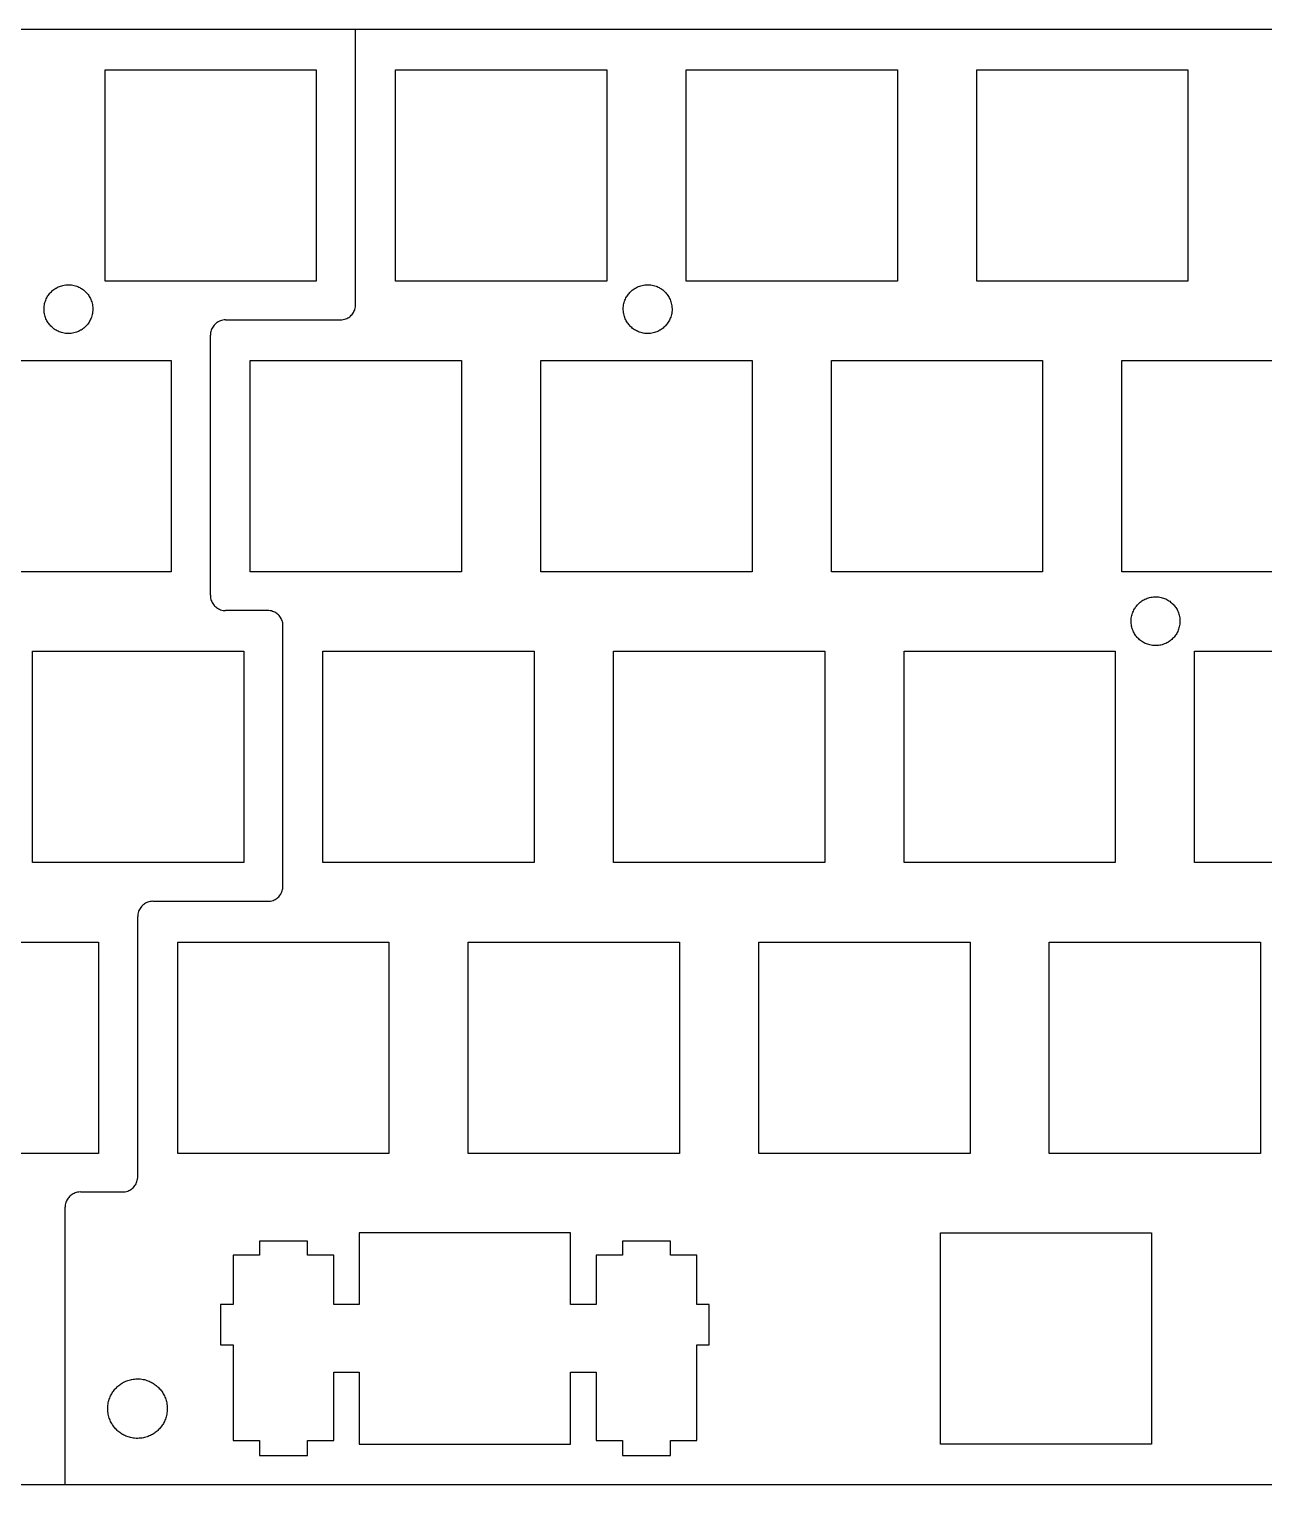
# Model space of a CAD drawing. Extents: x 5 to 310, y -100 to -5.
# Drawn here: x 136 to 217, y -100.4 to -5 of the extents above; entities that cross this region are included whole.
import ezdxf

# ---------------------------------------------------------------- set-up
doc = ezdxf.new("R2010")
doc.units = 0
doc.layers.add('BLACK', color=7, linetype='CONTINUOUS')

msp = doc.modelspace()

# ---------------------------------------------------------------- linework, layer by layer
at = {"layer": 'BLACK', "linetype": 'CONTINUOUS'}
for p, q in [((8.99528, -4.99538), (157.448, -4.99538)), ((157.448, -4.99538), (305.944, -4.99538)), ((157.448, -23.0497), (157.448, -4.99538)), ((141.019, -21.5181), (141.019, -7.67)), ((141.019, -7.67), (154.87, -7.67)), ((154.87, -7.67), (154.87, -21.5181)), ((160.069, -21.5181), (160.069, -7.67)), ((160.069, -7.67), (173.92, -7.67)), ((173.92, -7.67), (173.92, -21.5181)), ((179.119, -21.5181), (179.119, -7.67)), ((179.119, -7.67), (192.97, -7.67)), ((192.97, -7.67), (192.97, -21.5181)), ((198.169, -21.5181), (198.169, -7.67)), ((198.169, -7.67), (212.02, -7.67)), ((212.02, -7.67), (212.02, -21.5181)), ((137.817, -21.9607), (137.882, -21.925)), ((137.882, -21.925), (137.951, -21.8916)), ((137.951, -21.8916), (138.022, -21.861)), ((138.022, -21.861), (138.098, -21.833)), ((138.098, -21.833), (138.174, -21.8089)), ((138.174, -21.8089), (138.257, -21.7873)), ((138.257, -21.7873), (138.342, -21.7702)), ((138.342, -21.7702), (138.437, -21.7565)), ((138.437, -21.7565), (138.53, -21.7487)), ((138.53, -21.7487), (138.629, -21.7464)), ((138.629, -21.7464), (138.733, -21.7505)), ((138.733, -21.7505), (138.824, -21.7597)), ((138.824, -21.7597), (138.911, -21.7736)), ((138.911, -21.7736), (138.995, -21.7917)), ((138.995, -21.7917), (139.088, -21.8172)), ((139.088, -21.8172), (139.164, -21.8428)), ((139.164, -21.8428), (139.236, -21.871)), ((139.236, -21.871), (139.306, -21.9023)), ((139.306, -21.9023), (139.374, -21.9365)), ((139.374, -21.9365), (139.417, -21.9607)), ((154.87, -21.5181), (141.019, -21.5181)), ((173.92, -21.5181), (160.069, -21.5181)), ((175.796, -21.9607), (175.861, -21.925)), ((175.861, -21.925), (175.93, -21.8916)), ((175.93, -21.8916), (176.001, -21.861)), ((176.001, -21.861), (176.077, -21.833)), ((176.077, -21.833), (176.153, -21.8089)), ((176.153, -21.8089), (176.236, -21.7873)), ((176.236, -21.7873), (176.321, -21.7702)), ((176.321, -21.7702), (176.416, -21.7565)), ((176.416, -21.7565), (176.51, -21.7487)), ((176.51, -21.7487), (176.608, -21.7464)), ((176.608, -21.7464), (176.712, -21.7505)), ((176.712, -21.7505), (176.803, -21.7597)), ((176.803, -21.7597), (176.89, -21.7736)), ((176.89, -21.7736), (176.975, -21.7917)), ((176.975, -21.7917), (177.067, -21.8172)), ((177.067, -21.8172), (177.143, -21.8428)), ((177.143, -21.8428), (177.215, -21.871)), ((177.215, -21.871), (177.285, -21.9023)), ((177.285, -21.9023), (177.353, -21.9365)), ((177.353, -21.9365), (177.396, -21.9607)), ((192.97, -21.5181), (179.119, -21.5181)), ((212.02, -21.5181), (198.169, -21.5181)), ((137.08, -22.9002), (137.105, -22.8238)), ((137.105, -22.8238), (137.132, -22.7504)), ((137.132, -22.7504), (137.163, -22.6793)), ((137.163, -22.6793), (137.196, -22.612)), ((137.196, -22.612), (137.232, -22.546)), ((137.232, -22.546), (137.27, -22.4834)), ((137.27, -22.4834), (137.31, -22.4229)), ((137.31, -22.4229), (137.353, -22.3653)), ((137.353, -22.3653), (137.399, -22.3089)), ((137.399, -22.3089), (137.446, -22.2558)), ((137.446, -22.2558), (137.497, -22.2042)), ((137.497, -22.2042), (137.55, -22.1541)), ((137.55, -22.1541), (137.604, -22.1077)), ((137.604, -22.1077), (137.66, -22.0638)), ((137.66, -22.0638), (137.726, -22.0175)), ((137.726, -22.0175), (137.789, -21.9773)), ((137.789, -21.9773), (137.817, -21.9607)), ((139.417, -21.9607), (139.481, -21.9993)), ((139.481, -21.9993), (139.542, -22.041)), ((139.542, -22.041), (139.602, -22.0854)), ((139.602, -22.0854), (139.658, -22.1312)), ((139.658, -22.1312), (139.712, -22.1793)), ((139.712, -22.1793), (139.764, -22.2307)), ((139.764, -22.2307), (139.813, -22.2829)), ((139.813, -22.2829), (139.859, -22.3377)), ((139.859, -22.3377), (139.903, -22.3941)), ((139.903, -22.3941), (139.946, -22.455)), ((139.946, -22.455), (139.985, -22.5162)), ((139.985, -22.5162), (140.024, -22.5837)), ((140.024, -22.5837), (140.058, -22.65)), ((140.058, -22.65), (140.089, -22.719)), ((140.089, -22.719), (140.118, -22.7928)), ((140.118, -22.7928), (140.145, -22.8702)), ((140.145, -22.8702), (140.167, -22.9502)), ((175.058, -22.9045), (175.083, -22.8269)), ((175.083, -22.8269), (175.11, -22.7535)), ((175.11, -22.7535), (175.14, -22.6823)), ((175.14, -22.6823), (175.174, -22.6138)), ((175.174, -22.6138), (175.209, -22.5484)), ((175.209, -22.5484), (175.247, -22.4861)), ((175.247, -22.4861), (175.288, -22.4256)), ((175.288, -22.4256), (175.331, -22.3669)), ((175.331, -22.3669), (175.377, -22.3102)), ((175.377, -22.3102), (175.424, -22.257)), ((175.424, -22.257), (175.474, -22.2053)), ((175.474, -22.2053), (175.529, -22.1541)), ((175.529, -22.1541), (175.583, -22.1077)), ((175.583, -22.1077), (175.64, -22.0638)), ((175.64, -22.0638), (175.705, -22.0175)), ((175.705, -22.0175), (175.768, -21.9773)), ((175.768, -21.9773), (175.796, -21.9607)), ((177.396, -21.9607), (177.46, -21.9993)), ((177.46, -21.9993), (177.522, -22.041)), ((177.522, -22.041), (177.581, -22.0854)), ((177.581, -22.0854), (177.637, -22.1312)), ((177.637, -22.1312), (177.691, -22.1793)), ((177.691, -22.1793), (177.743, -22.2307)), ((177.743, -22.2307), (177.792, -22.2829)), ((177.792, -22.2829), (177.838, -22.3377)), ((177.838, -22.3377), (177.882, -22.3941)), ((177.882, -22.3941), (177.925, -22.455)), ((177.925, -22.455), (177.964, -22.5162)), ((177.964, -22.5162), (178.003, -22.5837)), ((178.003, -22.5837), (178.037, -22.65)), ((178.037, -22.65), (178.068, -22.719)), ((178.068, -22.719), (178.097, -22.7928)), ((178.097, -22.7928), (178.124, -22.8702)), ((178.124, -22.8702), (178.146, -22.9502)), ((137.017, -23.3463), (137.02, -23.2488)), ((137.018, -23.3939), (137.017, -23.3463)), ((137.023, -23.4885), (137.018, -23.3939)), ((137.02, -23.2488), (137.028, -23.1565)), ((137.034, -23.5782), (137.023, -23.4885)), ((137.028, -23.1565), (137.041, -23.0685)), ((137.049, -23.664), (137.034, -23.5782)), ((137.041, -23.0685), (137.059, -22.9819)), ((137.068, -23.746), (137.049, -23.664)), ((137.059, -22.9819), (137.08, -22.9002)), ((137.09, -23.824), (137.068, -23.746)), ((137.116, -23.8998), (137.09, -23.824)), ((140.154, -23.7897), (140.13, -23.8657)), ((140.176, -23.7078), (140.154, -23.7897)), ((140.167, -22.9502), (140.188, -23.0411)), ((140.193, -23.6243), (140.176, -23.7078)), ((140.188, -23.0411), (140.202, -23.127)), ((140.206, -23.5362), (140.193, -23.6243)), ((140.202, -23.127), (140.212, -23.2176)), ((140.214, -23.444), (140.206, -23.5362)), ((140.212, -23.2176), (140.217, -23.3221)), ((140.217, -23.3463), (140.214, -23.444)), ((140.217, -23.3221), (140.217, -23.3463)), ((157, -23.8863), (157.059, -23.8441)), ((157.059, -23.8441), (157.114, -23.7987)), ((157.114, -23.7987), (157.166, -23.7489)), ((157.166, -23.7489), (157.214, -23.6962)), ((157.214, -23.6962), (157.261, -23.6362)), ((157.261, -23.6362), (157.303, -23.574)), ((157.303, -23.574), (157.34, -23.5079)), ((157.34, -23.5079), (157.372, -23.4392)), ((157.372, -23.4392), (157.4, -23.3662)), ((157.4, -23.3662), (157.422, -23.2863)), ((157.422, -23.2863), (157.439, -23.2021)), ((157.439, -23.2021), (157.449, -23.1112)), ((157.449, -23.1112), (157.45, -23.0506)), ((174.996, -23.3463), (174.999, -23.2488)), ((174.997, -23.3939), (174.996, -23.3463)), ((175.002, -23.4885), (174.997, -23.3939)), ((174.999, -23.2488), (175.007, -23.1565)), ((175.013, -23.5782), (175.002, -23.4885)), ((175.007, -23.1565), (175.02, -23.0685)), ((175.028, -23.664), (175.013, -23.5782)), ((175.02, -23.0685), (175.037, -22.9851)), ((175.047, -23.746), (175.028, -23.664)), ((175.037, -22.9851), (175.058, -22.9045)), ((175.069, -23.824), (175.047, -23.746)), ((175.095, -23.8998), (175.069, -23.824)), ((178.134, -23.7897), (178.11, -23.8657)), ((178.155, -23.7078), (178.134, -23.7897)), ((178.146, -22.9502), (178.167, -23.0411)), ((178.172, -23.6243), (178.155, -23.7078)), ((178.167, -23.0411), (178.181, -23.127)), ((178.185, -23.5362), (178.172, -23.6243)), ((178.181, -23.127), (178.191, -23.2176)), ((178.193, -23.444), (178.185, -23.5362)), ((178.191, -23.2176), (178.196, -23.3221)), ((178.196, -23.3463), (178.193, -23.444)), ((178.196, -23.3221), (178.196, -23.3463)), ((137.144, -23.9718), (137.116, -23.8998)), ((137.176, -24.0412), (137.144, -23.9718)), ((137.21, -24.1075), (137.176, -24.0412)), ((137.247, -24.1721), (137.21, -24.1075)), ((137.287, -24.2353), (137.247, -24.1721)), ((137.328, -24.2943), (137.287, -24.2353)), ((137.372, -24.351), (137.328, -24.2943)), ((137.418, -24.4058), (137.372, -24.351)), ((137.467, -24.4584), (137.418, -24.4058)), ((137.519, -24.51), (137.467, -24.4584)), ((137.572, -24.5582), (137.519, -24.51)), ((137.629, -24.6052), (137.572, -24.5582)), ((137.689, -24.6497), (137.629, -24.6052)), ((137.753, -24.6927), (137.689, -24.6497)), ((137.817, -24.732), (137.753, -24.6927)), ((137.876, -24.7643), (137.817, -24.732)), ((137.943, -24.7976), (137.876, -24.7643)), ((138.016, -24.8292), (137.943, -24.7976)), ((139.283, -24.801), (139.212, -24.8316)), ((139.352, -24.7676), (139.283, -24.801)), ((139.417, -24.732), (139.352, -24.7676)), ((139.447, -24.7145), (139.417, -24.732)), ((139.508, -24.6751), (139.447, -24.7145)), ((139.568, -24.6328), (139.508, -24.6751)), ((139.628, -24.5865), (139.568, -24.6328)), ((139.686, -24.5366), (139.628, -24.5865)), ((139.739, -24.4873), (139.686, -24.5366)), ((139.789, -24.4356), (139.739, -24.4873)), ((139.836, -24.3824), (139.789, -24.4356)), ((139.881, -24.327), (139.836, -24.3824)), ((139.925, -24.2684), (139.881, -24.327)), ((139.966, -24.2065), (139.925, -24.2684)), ((140.004, -24.1442), (139.966, -24.2065)), ((140.04, -24.0788), (140.004, -24.1442)), ((140.073, -24.0104), (140.04, -24.0788)), ((140.103, -23.9392), (140.073, -24.0104)), ((140.13, -23.8657), (140.103, -23.9392)), ((147.956, -24.8033), (147.939, -24.8867)), ((147.979, -24.7259), (147.956, -24.8033)), ((148.007, -24.6533), (147.979, -24.7259)), ((148.042, -24.5821), (148.007, -24.6533)), ((148.079, -24.5177), (148.042, -24.5821)), ((148.12, -24.4577), (148.079, -24.5177)), ((148.165, -24.4013), (148.12, -24.4577)), ((148.213, -24.3486), (148.165, -24.4013)), ((148.265, -24.2999), (148.213, -24.3486)), ((148.321, -24.2541), (148.265, -24.2999)), ((148.379, -24.2126), (148.321, -24.2541)), ((148.443, -24.1746), (148.379, -24.2126)), ((148.512, -24.1399), (148.443, -24.1746)), ((148.583, -24.1108), (148.512, -24.1399)), ((148.659, -24.0866), (148.583, -24.1108)), ((148.74, -24.0678), (148.659, -24.0866)), ((148.829, -24.0552), (148.74, -24.0678)), ((148.925, -24.0506), (148.829, -24.0552)), ((148.924, -24.0505), (156.45, -24.0505)), ((156.45, -24.0506), (156.55, -24.0457)), ((156.55, -24.0457), (156.637, -24.0332)), ((156.637, -24.0332), (156.72, -24.0139)), ((156.72, -24.0139), (156.796, -23.9893)), ((156.796, -23.9893), (156.867, -23.9599)), ((156.867, -23.9599), (156.936, -23.9252)), ((156.936, -23.9252), (157, -23.8863)), ((175.123, -23.9718), (175.095, -23.8998)), ((175.155, -24.0412), (175.123, -23.9718)), ((175.189, -24.1075), (175.155, -24.0412)), ((175.226, -24.1721), (175.189, -24.1075)), ((175.266, -24.2353), (175.226, -24.1721)), ((175.307, -24.2943), (175.266, -24.2353)), ((175.351, -24.351), (175.307, -24.2943)), ((175.397, -24.4058), (175.351, -24.351)), ((175.446, -24.4584), (175.397, -24.4058)), ((175.498, -24.51), (175.446, -24.4584)), ((175.551, -24.5582), (175.498, -24.51)), ((175.609, -24.6052), (175.551, -24.5582)), ((175.668, -24.6497), (175.609, -24.6052)), ((175.732, -24.6927), (175.668, -24.6497)), ((175.796, -24.732), (175.732, -24.6927)), ((175.855, -24.7643), (175.796, -24.732)), ((175.922, -24.7976), (175.855, -24.7643)), ((175.995, -24.8292), (175.922, -24.7976)), ((177.262, -24.801), (177.191, -24.8316)), ((177.331, -24.7676), (177.262, -24.801)), ((177.396, -24.732), (177.331, -24.7676)), ((177.426, -24.7145), (177.396, -24.732)), ((177.487, -24.6751), (177.426, -24.7145)), ((177.547, -24.6328), (177.487, -24.6751)), ((177.607, -24.5865), (177.547, -24.6328)), ((177.665, -24.5366), (177.607, -24.5865)), ((177.718, -24.4873), (177.665, -24.5366)), ((177.768, -24.4356), (177.718, -24.4873)), ((177.815, -24.3824), (177.768, -24.4356)), ((177.86, -24.327), (177.815, -24.3824)), ((177.904, -24.2684), (177.86, -24.327)), ((177.945, -24.2065), (177.904, -24.2684)), ((177.983, -24.1442), (177.945, -24.2065)), ((178.019, -24.0788), (177.983, -24.1442)), ((178.052, -24.0104), (178.019, -24.0788)), ((178.082, -23.9392), (178.052, -24.0104)), ((178.11, -23.8657), (178.082, -23.9392)), ((138.09, -24.857), (138.016, -24.8292)), ((138.167, -24.8816), (138.09, -24.857)), ((138.247, -24.9029), (138.167, -24.8816)), ((138.329, -24.9203), (138.247, -24.9029)), ((138.419, -24.934), (138.329, -24.9203)), ((138.513, -24.9429), (138.419, -24.934)), ((138.611, -24.9463), (138.513, -24.9429)), ((138.71, -24.9436), (138.611, -24.9463)), ((138.802, -24.9355), (138.71, -24.9436)), ((138.89, -24.9229), (138.802, -24.9355)), ((138.975, -24.9058), (138.89, -24.9229)), ((139.055, -24.8851), (138.975, -24.9058)), ((139.138, -24.8591), (139.055, -24.8851)), ((139.212, -24.8316), (139.138, -24.8591)), ((147.923, -42.0972), (147.923, -25.0487)), ((147.928, -24.9826), (147.925, -25.0506)), ((147.939, -24.8867), (147.928, -24.9826)), ((176.069, -24.857), (175.995, -24.8292)), ((176.146, -24.8816), (176.069, -24.857)), ((176.226, -24.9029), (176.146, -24.8816)), ((176.308, -24.9203), (176.226, -24.9029)), ((176.398, -24.934), (176.308, -24.9203)), ((176.492, -24.9429), (176.398, -24.934)), ((176.59, -24.9463), (176.492, -24.9429)), ((176.689, -24.9436), (176.59, -24.9463)), ((176.782, -24.9355), (176.689, -24.9436)), ((176.869, -24.9229), (176.782, -24.9355)), ((176.954, -24.9058), (176.869, -24.9229)), ((177.034, -24.8851), (176.954, -24.9058)), ((177.117, -24.8591), (177.034, -24.8851)), ((177.191, -24.8316), (177.117, -24.8591)), ((131.494, -26.72), (145.345, -26.72)), ((145.345, -26.72), (145.345, -40.5681)), ((150.544, -26.72), (164.395, -26.72)), ((150.544, -40.5681), (150.544, -26.72)), ((164.395, -26.72), (164.395, -40.5681)), ((169.594, -40.5681), (169.594, -26.72)), ((169.594, -26.72), (183.445, -26.72)), ((183.445, -26.72), (183.445, -40.5681)), ((188.644, -40.5681), (188.644, -26.72)), ((188.644, -26.72), (202.495, -26.72)), ((202.495, -26.72), (202.495, -40.5681)), ((207.694, -26.72), (221.545, -26.72)), ((207.694, -40.5681), (207.694, -26.72)), ((145.345, -40.5681), (131.494, -40.5681)), ((164.395, -40.5681), (150.544, -40.5681)), ((183.445, -40.5681), (169.594, -40.5681)), ((202.495, -40.5681), (188.644, -40.5681)), ((221.545, -40.5681), (207.694, -40.5681)), ((147.925, -42.0979), (147.93, -42.1942)), ((147.93, -42.1942), (147.942, -42.2822)), ((147.942, -42.2822), (147.961, -42.365)), ((147.961, -42.365), (147.986, -42.4425)), ((147.986, -42.4425), (148.016, -42.5139)), ((148.016, -42.5139), (148.049, -42.5805)), ((148.049, -42.5805), (148.088, -42.644)), ((148.088, -42.644), (148.129, -42.7031)), ((148.129, -42.7031), (148.174, -42.7583)), ((148.174, -42.7583), (148.223, -42.81)), ((148.223, -42.81), (148.276, -42.8585)), ((148.276, -42.8585), (148.333, -42.9033)), ((148.333, -42.9033), (148.392, -42.9442)), ((208.55, -42.931), (208.591, -42.8709)), ((208.591, -42.8709), (208.639, -42.8062)), ((208.639, -42.8062), (208.685, -42.7502)), ((208.685, -42.7502), (208.733, -42.6975)), ((208.733, -42.6975), (208.783, -42.647)), ((208.783, -42.647), (208.835, -42.5984)), ((208.835, -42.5984), (208.891, -42.5517)), ((208.891, -42.5517), (208.947, -42.5078)), ((208.947, -42.5078), (209.007, -42.4661)), ((209.007, -42.4661), (209.068, -42.4271)), ((209.068, -42.4271), (209.132, -42.3904)), ((209.132, -42.3904), (209.204, -42.3534)), ((209.204, -42.3534), (209.276, -42.321)), ((209.276, -42.321), (209.349, -42.2925)), ((209.349, -42.2925), (209.424, -42.2671)), ((209.424, -42.2671), (209.505, -42.2445)), ((209.505, -42.2445), (209.587, -42.2262)), ((209.587, -42.2262), (209.673, -42.2119)), ((209.673, -42.2119), (209.764, -42.2018)), ((209.764, -42.2018), (209.861, -42.1968)), ((209.861, -42.1968), (209.896, -42.1964)), ((209.896, -42.1964), (209.994, -42.1994)), ((209.994, -42.1994), (210.086, -42.2076)), ((210.086, -42.2076), (210.175, -42.2206)), ((210.175, -42.2206), (210.259, -42.2378)), ((210.259, -42.2378), (210.339, -42.2586)), ((210.339, -42.2586), (210.417, -42.2833)), ((210.417, -42.2833), (210.491, -42.3108)), ((210.491, -42.3108), (210.562, -42.341)), ((210.562, -42.341), (210.63, -42.3742)), ((210.63, -42.3742), (210.698, -42.4114)), ((210.698, -42.4114), (210.763, -42.4514)), ((210.763, -42.4514), (210.825, -42.4939)), ((210.825, -42.4939), (210.885, -42.5386)), ((210.885, -42.5386), (210.94, -42.5838)), ((210.94, -42.5838), (210.993, -42.632)), ((210.993, -42.632), (211.045, -42.6832)), ((211.045, -42.6832), (211.095, -42.7369)), ((211.095, -42.7369), (211.141, -42.7912)), ((211.141, -42.7912), (211.185, -42.8483)), ((211.185, -42.8483), (211.227, -42.9083)), ((211.227, -42.9083), (211.268, -42.9722)), ((148.392, -42.9442), (148.457, -42.9817)), ((148.457, -42.9817), (148.526, -43.0149)), ((148.526, -43.0149), (148.598, -43.0431)), ((148.598, -43.0431), (148.676, -43.0666)), ((148.676, -43.0666), (148.76, -43.0843)), ((148.76, -43.0843), (148.849, -43.0951)), ((148.849, -43.0951), (148.925, -43.0979)), ((151.685, -43.0954), (148.924, -43.0954)), ((151.751, -43.1), (151.686, -43.0979)), ((151.843, -43.11), (151.751, -43.1)), ((151.926, -43.1269), (151.843, -43.11)), ((152.006, -43.1502), (151.926, -43.1269)), ((152.081, -43.1788), (152.006, -43.1502)), ((152.149, -43.2111), (152.081, -43.1788)), ((152.213, -43.2478), (152.149, -43.2111)), ((152.274, -43.2889), (152.213, -43.2478)), ((152.331, -43.3335), (152.274, -43.2889)), ((152.384, -43.3816), (152.331, -43.3335)), ((152.433, -43.4328), (152.384, -43.3816)), ((152.479, -43.4885), (152.433, -43.4328)), ((152.522, -43.5485), (152.479, -43.4885)), ((152.561, -43.6126), (152.522, -43.5485)), ((152.595, -43.6791), (152.561, -43.6126)), ((152.625, -43.7519), (152.595, -43.6791)), ((152.65, -43.8293), (152.625, -43.7519)), ((152.669, -43.9109), (152.65, -43.8293)), ((208.296, -43.7964), (208.299, -43.6981)), ((208.297, -43.844), (208.296, -43.7964)), ((208.302, -43.9386), (208.297, -43.844)), ((208.299, -43.6981), (208.307, -43.6058)), ((208.307, -43.6058), (208.32, -43.5166)), ((208.32, -43.5166), (208.337, -43.4333)), ((208.337, -43.4333), (208.358, -43.3525)), ((208.358, -43.3525), (208.383, -43.2757)), ((208.383, -43.2757), (208.41, -43.2024)), ((208.41, -43.2024), (208.441, -43.1302)), ((208.441, -43.1302), (208.475, -43.061)), ((208.475, -43.061), (208.512, -42.9932)), ((208.512, -42.9932), (208.55, -42.931)), ((211.268, -42.9722), (211.304, -43.0362)), ((211.304, -43.0362), (211.339, -43.1044)), ((211.339, -43.1044), (211.372, -43.1773)), ((211.372, -43.1773), (211.401, -43.252)), ((211.401, -43.252), (211.427, -43.3289)), ((211.427, -43.3289), (211.449, -43.4079)), ((211.449, -43.4079), (211.467, -43.4902)), ((211.467, -43.4902), (211.481, -43.577)), ((211.481, -43.577), (211.491, -43.6695)), ((211.491, -43.6695), (211.496, -43.7667)), ((211.496, -43.7964), (211.493, -43.8941)), ((211.496, -43.7667), (211.496, -43.7964)), ((152.682, -44.0012), (152.669, -43.9109)), ((152.686, -44.0979), (152.682, -44.0012)), ((152.686, -61.1497), (152.686, -44.0961)), ((208.313, -44.0283), (208.302, -43.9386)), ((208.328, -44.1141), (208.313, -44.0283)), ((208.347, -44.1961), (208.328, -44.1141)), ((208.369, -44.2741), (208.347, -44.1961)), ((208.395, -44.3499), (208.369, -44.2741)), ((208.423, -44.4219), (208.395, -44.3499)), ((208.455, -44.4913), (208.423, -44.4219)), ((208.489, -44.5576), (208.455, -44.4913)), ((208.526, -44.6222), (208.489, -44.5576)), ((208.566, -44.6854), (208.526, -44.6222)), ((208.607, -44.7444), (208.566, -44.6854)), ((208.651, -44.8011), (208.607, -44.7444)), ((208.697, -44.8559), (208.651, -44.8011)), ((211.115, -44.8325), (211.068, -44.8857)), ((211.16, -44.7771), (211.115, -44.8325)), ((211.204, -44.7185), (211.16, -44.7771)), ((211.245, -44.6566), (211.204, -44.7185)), ((211.283, -44.5943), (211.245, -44.6566)), ((211.319, -44.5289), (211.283, -44.5943)), ((211.352, -44.4605), (211.319, -44.5289)), ((211.382, -44.3893), (211.352, -44.4605)), ((211.409, -44.3158), (211.382, -44.3893)), ((211.433, -44.2398), (211.409, -44.3158)), ((211.455, -44.1579), (211.433, -44.2398)), ((211.472, -44.0744), (211.455, -44.1579)), ((211.485, -43.9863), (211.472, -44.0744)), ((211.493, -43.8941), (211.485, -43.9863)), ((136.257, -45.77), (150.108, -45.77)), ((136.257, -59.6181), (136.257, -45.77)), ((150.108, -45.77), (150.108, -59.6181)), ((155.307, -45.77), (169.158, -45.77)), ((155.307, -59.6181), (155.307, -45.77)), ((169.158, -45.77), (169.158, -59.6181)), ((174.357, -59.6181), (174.357, -45.77)), ((174.357, -45.77), (188.208, -45.77)), ((188.208, -45.77), (188.208, -59.6181)), ((193.407, -45.77), (207.258, -45.77)), ((193.407, -59.6181), (193.407, -45.77)), ((207.258, -45.77), (207.258, -59.6181)), ((208.746, -44.9085), (208.697, -44.8559)), ((208.798, -44.9601), (208.746, -44.9085)), ((208.851, -45.0083), (208.798, -44.9601)), ((208.908, -45.0553), (208.851, -45.0083)), ((208.968, -45.0998), (208.908, -45.0553)), ((209.032, -45.1428), (208.968, -45.0998)), ((209.096, -45.1821), (209.032, -45.1428)), ((209.155, -45.2144), (209.096, -45.1821)), ((209.222, -45.2477), (209.155, -45.2144)), ((209.295, -45.2793), (209.222, -45.2477)), ((209.369, -45.3071), (209.295, -45.2793)), ((209.446, -45.3317), (209.369, -45.3071)), ((209.526, -45.353), (209.446, -45.3317)), ((209.608, -45.3704), (209.526, -45.353)), ((209.698, -45.3841), (209.608, -45.3704)), ((209.792, -45.393), (209.698, -45.3841)), ((209.89, -45.3964), (209.792, -45.393)), ((209.989, -45.3937), (209.89, -45.3964)), ((210.081, -45.3856), (209.989, -45.3937)), ((210.169, -45.373), (210.081, -45.3856)), ((210.254, -45.3559), (210.169, -45.373)), ((210.334, -45.3352), (210.254, -45.3559)), ((210.417, -45.3092), (210.334, -45.3352)), ((210.491, -45.2817), (210.417, -45.3092)), ((210.562, -45.2511), (210.491, -45.2817)), ((210.631, -45.2177), (210.562, -45.2511)), ((210.696, -45.1821), (210.631, -45.2177)), ((210.726, -45.1646), (210.696, -45.1821)), ((210.787, -45.1252), (210.726, -45.1646)), ((210.847, -45.0829), (210.787, -45.1252)), ((210.907, -45.0366), (210.847, -45.0829)), ((210.965, -44.9867), (210.907, -45.0366)), ((211.018, -44.9374), (210.965, -44.9867)), ((211.068, -44.8857), (211.018, -44.9374)), ((212.457, -45.77), (226.308, -45.77)), ((212.457, -59.6181), (212.457, -45.77)), ((150.108, -59.6181), (136.257, -59.6181)), ((169.158, -59.6181), (155.307, -59.6181)), ((188.208, -59.6181), (174.357, -59.6181)), ((207.258, -59.6181), (193.407, -59.6181)), ((226.308, -59.6181), (212.457, -59.6181)), ((152.172, -62.0253), (152.236, -61.9864)), ((152.236, -61.9864), (152.295, -61.9442)), ((152.295, -61.9442), (152.35, -61.8988)), ((152.35, -61.8988), (152.402, -61.849)), ((152.402, -61.849), (152.45, -61.7963)), ((152.45, -61.7963), (152.497, -61.7363)), ((152.497, -61.7363), (152.539, -61.6741)), ((152.539, -61.6741), (152.576, -61.608)), ((152.576, -61.608), (152.608, -61.5393)), ((152.608, -61.5393), (152.636, -61.4664)), ((152.636, -61.4664), (152.658, -61.3864)), ((152.658, -61.3864), (152.675, -61.3022)), ((152.675, -61.3022), (152.685, -61.2113)), ((152.685, -61.2113), (152.686, -61.1507)), ((143.192, -62.9034), (143.175, -62.9868)), ((143.215, -62.826), (143.192, -62.9034)), ((143.243, -62.7534), (143.215, -62.826)), ((143.278, -62.6822), (143.243, -62.7534)), ((143.315, -62.6178), (143.278, -62.6822)), ((143.356, -62.5578), (143.315, -62.6178)), ((143.401, -62.5014), (143.356, -62.5578)), ((143.449, -62.4487), (143.401, -62.5014)), ((143.501, -62.4), (143.449, -62.4487)), ((143.557, -62.3542), (143.501, -62.4)), ((143.615, -62.3127), (143.557, -62.3542)), ((143.679, -62.2747), (143.615, -62.3127)), ((143.748, -62.24), (143.679, -62.2747)), ((143.819, -62.2109), (143.748, -62.24)), ((143.895, -62.1867), (143.819, -62.2109)), ((143.976, -62.1679), (143.895, -62.1867)), ((144.065, -62.1553), (143.976, -62.1679)), ((144.161, -62.1507), (144.065, -62.1553)), ((144.159, -62.1505), (151.685, -62.1505)), ((151.686, -62.1507), (151.786, -62.1458)), ((151.786, -62.1458), (151.873, -62.1333)), ((151.873, -62.1333), (151.956, -62.114)), ((151.956, -62.114), (152.032, -62.0894)), ((152.032, -62.0894), (152.103, -62.06)), ((152.103, -62.06), (152.172, -62.0253)), ((143.164, -63.0827), (143.161, -63.1507)), ((143.161, -80.1997), (143.161, -63.1487)), ((143.175, -62.9868), (143.164, -63.0827)), ((126.732, -64.82), (140.583, -64.82)), ((140.583, -64.82), (140.583, -78.6681)), ((145.782, -64.82), (159.633, -64.82)), ((145.782, -78.6681), (145.782, -64.82)), ((159.633, -64.82), (159.633, -78.6681)), ((164.832, -64.82), (178.683, -64.82)), ((164.832, -78.6681), (164.832, -64.82)), ((178.683, -64.82), (178.683, -78.6681)), ((183.882, -78.6681), (183.882, -64.82)), ((183.882, -64.82), (197.733, -64.82)), ((197.733, -64.82), (197.733, -78.6681)), ((202.932, -64.82), (216.783, -64.82)), ((202.932, -78.6681), (202.932, -64.82)), ((216.783, -64.82), (216.783, -78.6681)), ((140.583, -78.6681), (126.732, -78.6681)), ((159.633, -78.6681), (145.782, -78.6681)), ((178.683, -78.6681), (164.832, -78.6681)), ((197.733, -78.6681), (183.882, -78.6681)), ((216.783, -78.6681), (202.932, -78.6681)), ((142.578, -81.11), (142.647, -81.0753)), ((142.647, -81.0753), (142.711, -81.0364)), ((142.711, -81.0364), (142.77, -80.9942)), ((142.77, -80.9942), (142.825, -80.9488)), ((142.825, -80.9488), (142.877, -80.899)), ((142.877, -80.899), (142.925, -80.8463)), ((142.925, -80.8463), (142.972, -80.7863)), ((142.972, -80.7863), (143.014, -80.7241)), ((143.014, -80.7241), (143.051, -80.658)), ((143.051, -80.658), (143.083, -80.5893)), ((143.083, -80.5893), (143.111, -80.5164)), ((143.111, -80.5164), (143.133, -80.4364)), ((143.133, -80.4364), (143.15, -80.3522)), ((143.15, -80.3522), (143.16, -80.2613)), ((143.16, -80.2613), (143.161, -80.2007)), ((138.414, -82.0368), (138.403, -82.1327)), ((138.431, -81.9534), (138.414, -82.0368)), ((138.454, -81.876), (138.431, -81.9534)), ((138.482, -81.8034), (138.454, -81.876)), ((138.517, -81.7322), (138.482, -81.8034)), ((138.554, -81.6678), (138.517, -81.7322)), ((138.595, -81.6078), (138.554, -81.6678)), ((138.64, -81.5514), (138.595, -81.6078)), ((138.688, -81.4987), (138.64, -81.5514)), ((138.74, -81.45), (138.688, -81.4987)), ((138.796, -81.4042), (138.74, -81.45)), ((138.854, -81.3627), (138.796, -81.4042)), ((138.918, -81.3247), (138.854, -81.3627)), ((138.987, -81.29), (138.918, -81.3247)), ((139.058, -81.2609), (138.987, -81.29)), ((139.134, -81.2367), (139.058, -81.2609)), ((139.215, -81.2179), (139.134, -81.2367)), ((139.304, -81.2053), (139.215, -81.2179)), ((139.4, -81.2007), (139.304, -81.2053)), ((139.399, -81.2005), (142.16, -81.2005)), ((142.161, -81.2007), (142.261, -81.1958)), ((142.261, -81.1958), (142.348, -81.1833)), ((142.348, -81.1833), (142.431, -81.164)), ((142.431, -81.164), (142.507, -81.1394)), ((142.507, -81.1394), (142.578, -81.11)), ((138.398, -100.395), (138.398, -82.1987)), ((138.403, -82.1327), (138.4, -82.2007)), ((171.537, -83.87), (157.687, -83.87)), ((157.687, -83.87), (157.687, -88.569)), ((171.537, -88.569), (171.537, -83.87)), ((195.787, -83.87), (209.637, -83.87)), ((195.787, -97.7181), (195.787, -83.87)), ((209.637, -83.87), (209.637, -97.7181)), ((151.136, -84.4186), (151.136, -85.3381)), ((154.288, -84.4186), (151.136, -84.4186)), ((154.288, -85.3381), (154.288, -84.4186)), ((174.936, -84.4186), (174.936, -85.3381)), ((178.088, -84.4186), (174.936, -84.4186)), ((178.088, -85.3381), (178.088, -84.4186)), ((149.412, -85.3381), (149.412, -88.569)), ((151.136, -85.3381), (149.412, -85.3381)), ((156.013, -85.3381), (154.288, -85.3381)), ((156.013, -88.569), (156.013, -85.3381)), ((174.936, -85.3381), (173.211, -85.3381)), ((173.211, -85.3381), (173.211, -88.569)), ((179.813, -85.3381), (178.088, -85.3381)), ((179.813, -88.569), (179.813, -85.3381)), ((148.589, -88.569), (148.589, -91.2182)), ((149.412, -88.569), (148.589, -88.569)), ((157.687, -88.569), (156.013, -88.569)), ((173.211, -88.569), (171.537, -88.569)), ((180.636, -88.569), (179.813, -88.569)), ((180.636, -91.2182), (180.636, -88.569)), ((148.589, -91.2182), (149.412, -91.2182)), ((149.412, -91.2182), (149.412, -97.4895)), ((179.813, -97.4895), (179.813, -91.2182)), ((179.813, -91.2182), (180.636, -91.2182)), ((142.679, -93.504), (142.762, -93.4855)), ((142.762, -93.4855), (142.852, -93.4696)), ((142.852, -93.4696), (142.942, -93.458)), ((142.942, -93.458), (143.037, -93.4503)), ((143.037, -93.4503), (143.137, -93.4473)), ((143.137, -93.4473), (143.236, -93.4493)), ((143.236, -93.4493), (143.33, -93.4559)), ((143.33, -93.4559), (143.425, -93.4673)), ((143.425, -93.4673), (143.512, -93.4819)), ((143.512, -93.4819), (143.596, -93.4998)), ((156.013, -93.0191), (157.687, -93.0191)), ((156.013, -97.4895), (156.013, -93.0191)), ((157.687, -93.0191), (157.687, -97.7181)), ((171.537, -93.0191), (173.211, -93.0191)), ((171.537, -97.7181), (171.537, -93.0191)), ((173.211, -93.0191), (173.211, -97.4895)), ((141.418, -94.494), (141.454, -94.4283)), ((141.454, -94.4283), (141.493, -94.3623)), ((141.493, -94.3623), (141.533, -94.3017)), ((141.533, -94.3017), (141.574, -94.2431)), ((141.574, -94.2431), (141.619, -94.185)), ((141.619, -94.185), (141.664, -94.13)), ((141.664, -94.13), (141.711, -94.0766)), ((141.711, -94.0766), (141.76, -94.0253)), ((141.76, -94.0253), (141.812, -93.9753)), ((141.812, -93.9753), (141.867, -93.9255)), ((141.867, -93.9255), (141.922, -93.8792)), ((141.922, -93.8792), (141.979, -93.8352)), ((141.979, -93.8352), (142.038, -93.7926)), ((142.038, -93.7926), (142.099, -93.7522)), ((142.099, -93.7522), (142.161, -93.7142)), ((142.161, -93.7142), (142.171, -93.7085)), ((142.171, -93.7085), (142.236, -93.6728)), ((142.236, -93.6728), (142.303, -93.6391)), ((142.303, -93.6391), (142.373, -93.6071)), ((142.373, -93.6071), (142.447, -93.5768)), ((142.447, -93.5768), (142.522, -93.5496)), ((142.522, -93.5496), (142.599, -93.5257)), ((142.599, -93.5257), (142.679, -93.504)), ((143.596, -93.4998), (143.676, -93.5207)), ((143.676, -93.5207), (143.757, -93.5452)), ((143.757, -93.5452), (143.831, -93.5713)), ((143.831, -93.5713), (143.903, -93.6)), ((143.903, -93.6), (143.973, -93.6311)), ((143.973, -93.6311), (144.04, -93.6644)), ((144.04, -93.6644), (144.112, -93.7031)), ((144.112, -93.7031), (144.121, -93.7085)), ((144.121, -93.7085), (144.185, -93.7469)), ((144.185, -93.7469), (144.246, -93.7869)), ((144.246, -93.7869), (144.305, -93.8286)), ((144.305, -93.8286), (144.362, -93.873)), ((144.362, -93.873), (144.418, -93.9189)), ((144.418, -93.9189), (144.474, -93.9695)), ((144.474, -93.9695), (144.526, -94.0193)), ((144.526, -94.0193), (144.575, -94.0704)), ((144.575, -94.0704), (144.625, -94.1266)), ((144.625, -94.1266), (144.671, -94.1815)), ((144.671, -94.1815), (144.714, -94.2383)), ((144.714, -94.2383), (144.757, -94.2979)), ((144.757, -94.2979), (144.797, -94.3589)), ((144.797, -94.3589), (144.839, -94.4295)), ((144.839, -94.4295), (144.876, -94.4975)), ((141.196, -95.3973), (141.199, -95.2987)), ((141.196, -95.4024), (141.196, -95.3973)), ((141.199, -95.2987), (141.206, -95.2019)), ((141.206, -95.2019), (141.217, -95.1121)), ((141.217, -95.1121), (141.232, -95.0234)), ((141.232, -95.0234), (141.251, -94.9376)), ((141.251, -94.9376), (141.272, -94.8569)), ((141.272, -94.8569), (141.297, -94.7774)), ((141.297, -94.7774), (141.324, -94.7028)), ((141.324, -94.7028), (141.353, -94.6313)), ((141.353, -94.6313), (141.384, -94.5611)), ((141.384, -94.5611), (141.418, -94.494)), ((144.876, -94.4975), (144.91, -94.566)), ((144.91, -94.566), (144.942, -94.6368)), ((144.942, -94.6368), (144.971, -94.7102)), ((144.971, -94.7102), (144.998, -94.7849)), ((144.998, -94.7849), (145.021, -94.8622)), ((145.021, -94.8622), (145.042, -94.9415)), ((145.042, -94.9415), (145.061, -95.0273)), ((145.061, -95.0273), (145.076, -95.1141)), ((145.076, -95.1141), (145.087, -95.21)), ((145.087, -95.21), (145.094, -95.3047)), ((145.094, -95.3047), (145.096, -95.3973)), ((145.096, -95.3973), (145.094, -95.4954)), ((141.199, -95.5004), (141.196, -95.4024)), ((141.206, -95.5946), (141.199, -95.5004)), ((141.217, -95.6844), (141.206, -95.5946)), ((141.232, -95.771), (141.217, -95.6844)), ((141.251, -95.855), (141.232, -95.771)), ((141.272, -95.9357), (141.251, -95.855)), ((141.296, -96.0134), (141.272, -95.9357)), ((141.323, -96.088), (141.296, -96.0134)), ((141.351, -96.1596), (141.323, -96.088)), ((141.385, -96.2352), (141.351, -96.1596)), ((141.419, -96.3023), (141.385, -96.2352)), ((141.455, -96.3676), (141.419, -96.3023)), ((144.875, -96.2988), (144.84, -96.3642)), ((144.909, -96.2316), (144.875, -96.2988)), ((144.942, -96.1578), (144.909, -96.2316)), ((144.971, -96.0855), (144.942, -96.1578)), ((144.997, -96.0111), (144.971, -96.0855)), ((145.021, -95.9338), (144.997, -96.0111)), ((145.042, -95.8545), (145.021, -95.9338)), ((145.06, -95.7712), (145.042, -95.8545)), ((145.075, -95.6824), (145.06, -95.7712)), ((145.086, -95.5926), (145.075, -95.6824)), ((145.094, -95.4954), (145.086, -95.5926)), ((141.492, -96.4306), (141.455, -96.3676)), ((141.532, -96.4918), (141.492, -96.4306)), ((141.574, -96.5511), (141.532, -96.4918)), ((141.618, -96.6081), (141.574, -96.5511)), ((141.663, -96.6631), (141.618, -96.6081)), ((141.71, -96.7165), (141.663, -96.6631)), ((141.762, -96.7711), (141.71, -96.7165)), ((141.813, -96.8206), (141.762, -96.7711)), ((141.866, -96.8681), (141.813, -96.8206)), ((141.921, -96.9141), (141.866, -96.8681)), ((141.984, -96.9635), (141.921, -96.9141)), ((142.045, -97.0065), (141.984, -96.9635)), ((142.106, -97.0466), (142.045, -97.0065)), ((142.171, -97.086), (142.106, -97.0466)), ((142.183, -97.0926), (142.171, -97.086)), ((142.251, -97.1298), (142.183, -97.0926)), ((142.32, -97.1634), (142.251, -97.1298)), ((142.389, -97.1945), (142.32, -97.1634)), ((142.463, -97.2236), (142.389, -97.1945)), ((142.538, -97.25), (142.463, -97.2236)), ((142.614, -97.2734), (142.538, -97.25)), ((142.697, -97.2948), (142.614, -97.2734)), ((142.78, -97.3126), (142.697, -97.2948)), ((143.614, -97.2905), (143.53, -97.3092)), ((143.693, -97.269), (143.614, -97.2905)), ((143.77, -97.2449), (143.693, -97.269)), ((143.847, -97.217), (143.77, -97.2449)), ((143.919, -97.1874), (143.847, -97.217)), ((143.989, -97.1557), (143.919, -97.1874)), ((144.056, -97.122), (143.989, -97.1557)), ((144.121, -97.086), (144.056, -97.122)), ((144.126, -97.0832), (144.121, -97.086)), ((144.192, -97.0433), (144.126, -97.0832)), ((144.255, -97.0017), (144.192, -97.0433)), ((144.313, -96.9593), (144.255, -97.0017)), ((144.37, -96.9153), (144.313, -96.9593)), ((144.425, -96.8691), (144.37, -96.9153)), ((144.479, -96.821), (144.425, -96.8691)), ((144.53, -96.7711), (144.479, -96.821)), ((144.581, -96.718), (144.53, -96.7711)), ((144.628, -96.6646), (144.581, -96.718)), ((144.674, -96.6096), (144.628, -96.6646)), ((144.718, -96.5515), (144.674, -96.6096)), ((144.76, -96.4918), (144.718, -96.5515)), ((144.8, -96.43), (144.76, -96.4918)), ((144.84, -96.3642), (144.8, -96.43)), ((142.866, -97.327), (142.78, -97.3126)), ((142.957, -97.338), (142.866, -97.327)), ((143.052, -97.345), (142.957, -97.338)), ((143.157, -97.3473), (143.052, -97.345)), ((143.256, -97.3442), (143.157, -97.3473)), ((143.35, -97.3366), (143.256, -97.3442)), ((143.444, -97.3244), (143.35, -97.3366)), ((143.53, -97.3092), (143.444, -97.3244)), ((149.412, -97.4895), (151.136, -97.4895)), ((151.136, -97.4895), (151.136, -98.4699)), ((154.288, -97.4895), (156.013, -97.4895)), ((154.288, -98.4699), (154.288, -97.4895)), ((157.687, -97.7181), (171.537, -97.7181)), ((173.211, -97.4895), (174.936, -97.4895)), ((174.936, -97.4895), (174.936, -98.4699)), ((178.088, -97.4895), (179.813, -97.4895)), ((178.088, -98.4699), (178.088, -97.4895)), ((209.637, -97.7181), (195.787, -97.7181)), ((151.136, -98.4699), (154.288, -98.4699)), ((174.936, -98.4699), (178.088, -98.4699)), ((138.398, -100.395), (8.99528, -100.395)), ((305.944, -100.395), (138.398, -100.395))]:
    msp.add_line(p, q, dxfattribs=at)

doc.saveas('drawing.dxf')
